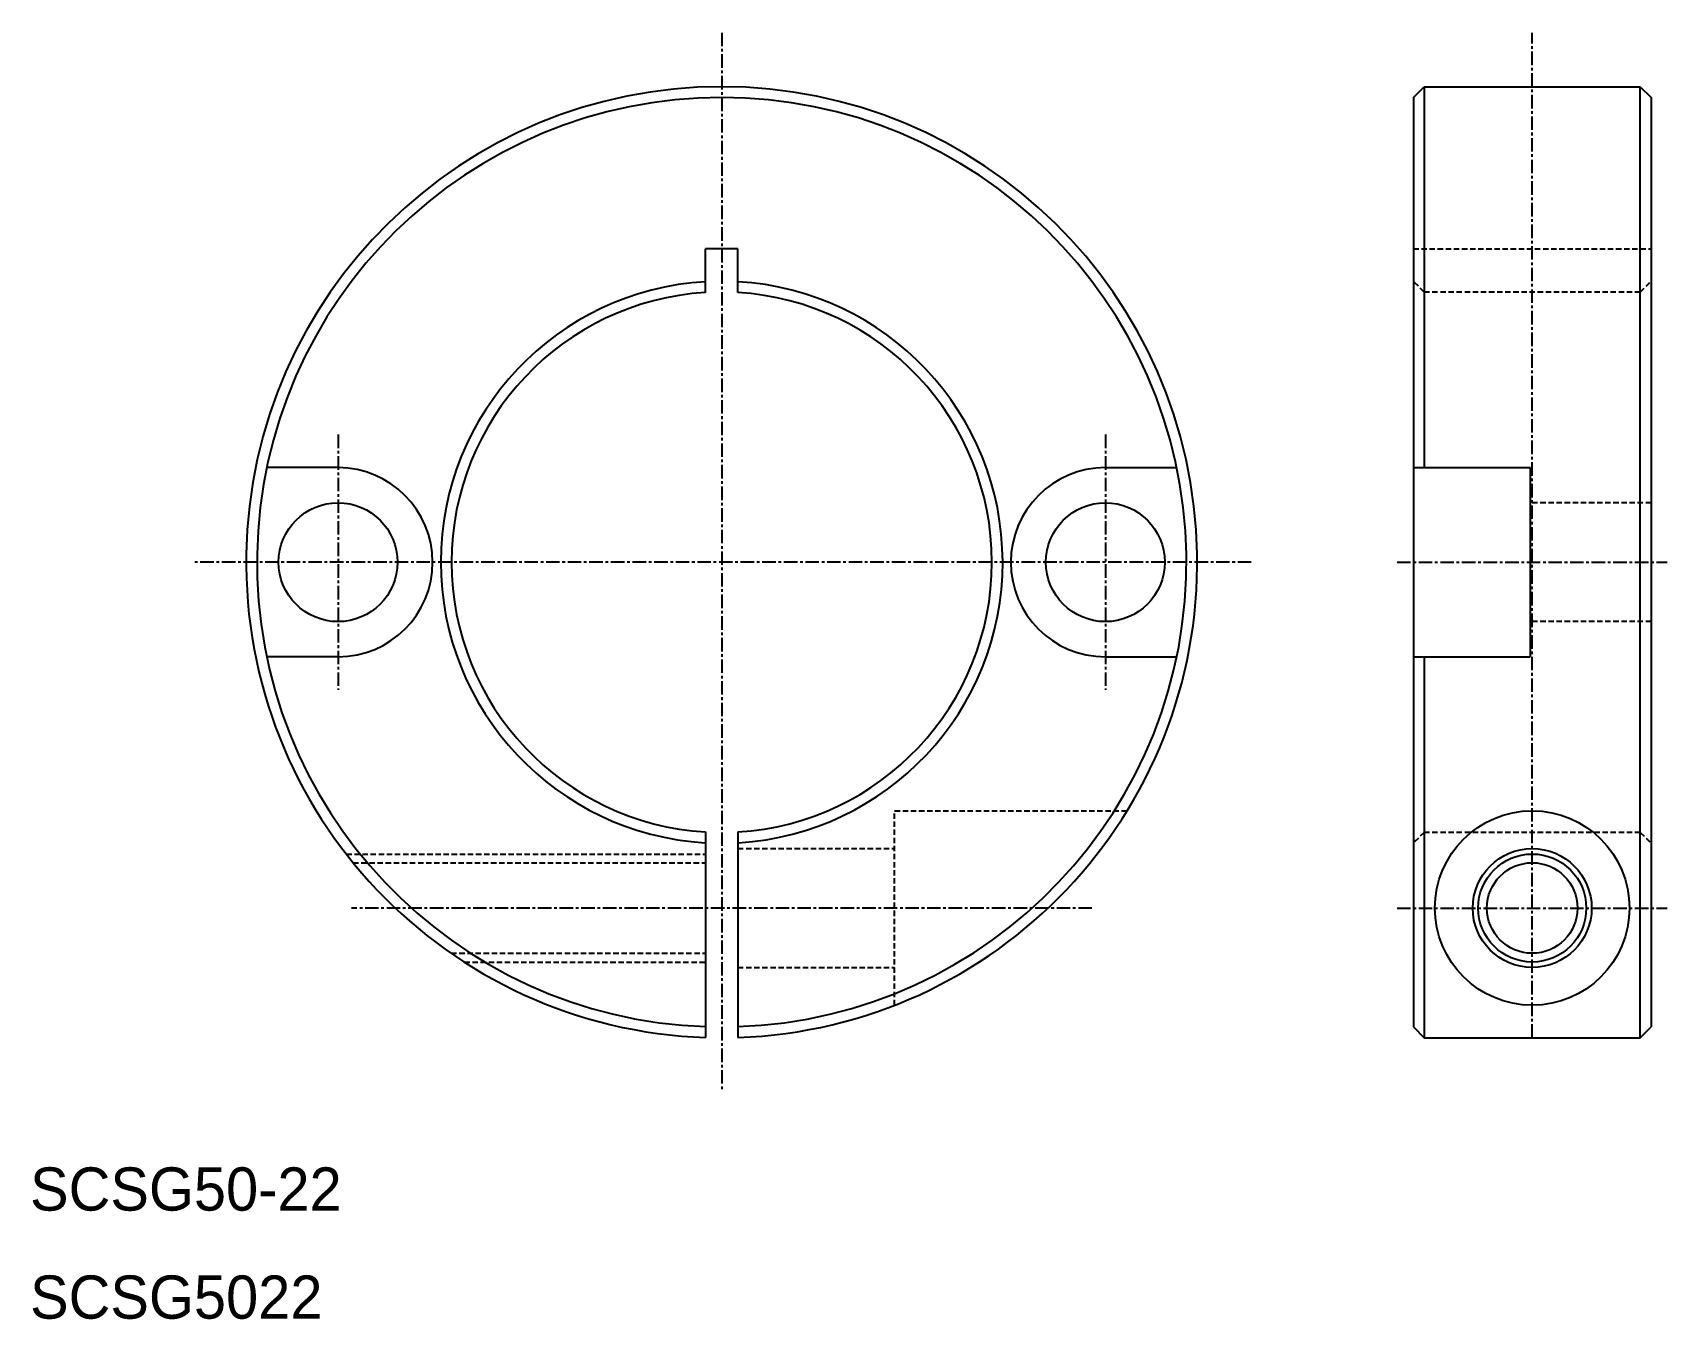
# Model space of a CAD drawing. Extents: x 10 to 162, y 10 to 129.
import ezdxf

# ---------------------------------------------------------------- set-up
doc = ezdxf.new("R2010")
doc.units = 0
doc.linetypes.add('CENTER', pattern=[2, 1.25, -0.25, 0.25, -0.25])
doc.linetypes.add('DASHED', pattern=[0.75, 0.5, -0.25])
doc.layers.get('0').update_dxf_attribs({"linetype": 'CONTINUOUS'})
doc.layers.add('CENTER', color=1, linetype='CENTER')

msp = doc.modelspace()

# ---------------------------------------------------------------- linework, layer by layer
at = {"color": 7, "linetype": 'CONTINUOUS'}
for p, q in [((138, 123), (139, 124)), ((138, 123), (138, 37)), ((139, 124), (139, 88.75)), ((139, 124), (159, 124)), ((159, 36), (159, 124)), ((159, 124), (160, 123)), ((160, 123), (160, 37)), ((72.5, 104.95), (72.5, 109)), ((75.5, 109), (72.5, 109)), ((75.5, 104.95), (75.5, 109)), ((38.5, 88.75), (31.9, 88.75)), ((109.5, 88.75), (116.1, 88.75)), ((138, 88.75), (148.8, 88.75)), ((148.8, 88.75), (148.8, 71.25)), ((38.5, 71.25), (31.9, 71.25)), ((109.5, 71.25), (116.1, 71.25)), ((138, 71.25), (148.8, 71.25)), ((139, 71.25), (139, 36)), ((72.5, 55.05), (72.5, 36.03)), ((75.5, 55.05), (75.5, 36.03)), ((138, 37), (139, 36)), ((159, 36), (160, 37)), ((139, 36), (159, 36))]:
    msp.add_line(p, q, dxfattribs=at)
at = {"color": 3, "linetype": 'DASHED'}
for p, q in [((138, 109), (160, 109)), ((139, 105), (138, 106)), ((159, 105), (160, 106)), ((159, 105), (139, 105)), ((160, 85.5), (148.8, 85.5)), ((160, 74.5), (148.8, 74.5)), ((90, 39.01), (90, 57)), ((90, 57), (111.51, 57)), ((139, 55), (138, 54)), ((159, 55), (139, 55)), ((159, 55), (160, 54)), ((39.26, 53), (72.5, 53)), ((75.5, 53.5), (90, 53.5)), ((39.9, 52.19), (72.5, 52.19)), ((48.97, 43.81), (72.5, 43.81)), ((50.19, 43), (72.5, 43)), ((75.5, 42.5), (90, 42.5))]:
    msp.add_line(p, q, dxfattribs=at)
at = {"color": 7, "linetype": 'CONTINUOUS'}
for centre, radius in [((38.5, 80), 5.5), ((109.5, 80), 5.5), ((149, 48), 9), ((149, 48), 5.5), ((149, 48), 4.19)]:
    msp.add_circle(centre, radius, dxfattribs=at)
at = {"color": 3}
msp.add_circle((149, 48), 5, dxfattribs=at)
at = {"color": 7, "linetype": 'CONTINUOUS'}
for centre, radius, start, end in [((74, 80), 44, 271.9536, 268.0464), ((74, 80), 43, 271.9536, 268.0464), ((74, 80), 26, 93.3074, 266.5602), ((74, 80), 26, 273.4398, 86.6926), ((74, 80), 25, 93.4398, 266.5602), ((74, 80), 25, 273.4398, 86.5602), ((38.5, 80), 8.75, 270, 90), ((109.5, 80), 8.75, 90, 270)]:
    msp.add_arc(centre, radius, start, end, dxfattribs=at)
at = {"layer": 'CENTER', "color": 1, "linetype": 'CENTER'}
for p, q in [((74, 129), (74, 31)), ((149, 36), (149, 129)), ((38.5, 91.81), (38.5, 68.19)), ((109.5, 91.81), (109.5, 68.19)), ((123, 80), (25, 80)), ((136.5, 80), (161.5, 80)), ((108.25, 48), (39.75, 48)), ((136.5, 48), (161.5, 48))]:
    msp.add_line(p, q, dxfattribs=at)

# ---------------------------------------------------------------- texts
at = {"color": 7, "linetype": 'CONTINUOUS'}
for s, p in [('SCSG50-22', (10, 20)), ('SCSG5022', (10, 10))]:
    msp.add_text(s, height=4, dxfattribs=at).set_placement(p)

doc.saveas('drawing.dxf')
